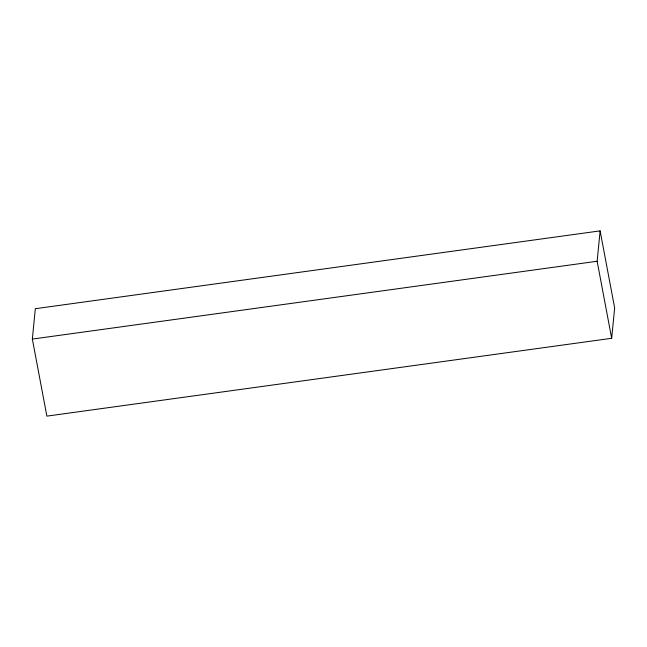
<?xml version="1.0" encoding="UTF-8"?>
<svg xmlns="http://www.w3.org/2000/svg" width="647" height="647" viewBox="0 0 647 647"><rect width="100%" height="100%" fill="white"/><g stroke="black" fill="none" stroke-linecap="round" stroke-linejoin="round"><path stroke-width="0.97" d="M32.35 339.077L35.326 308.7L600.125 230.874L614.65 307.923L611.674 338.3L46.875 416.126L32.35 339.077L597.141 261.259L600.125 230.874M597.141 261.259L611.674 338.3"/></g></svg>
